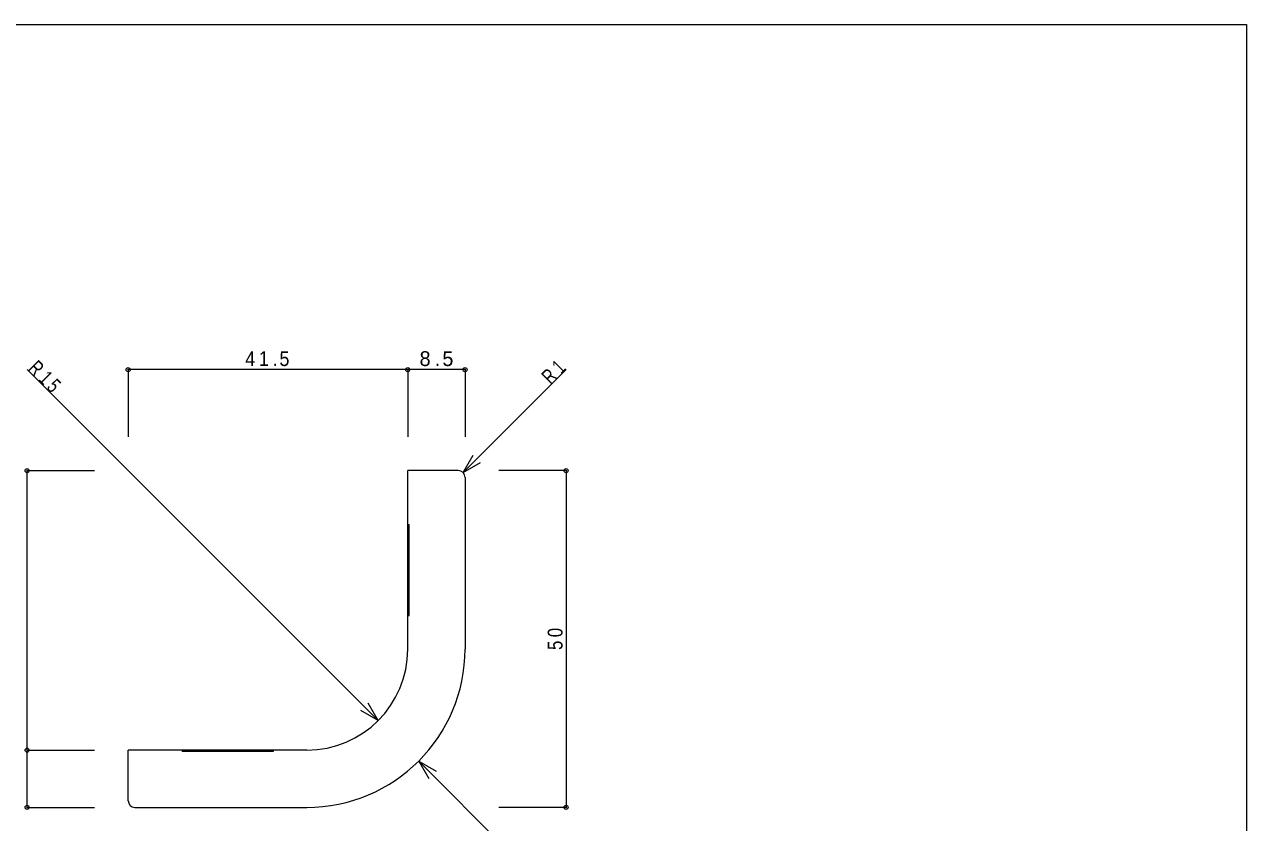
# Model space of a CAD drawing. Units: millimetres on the paper. Extents: x -141 to 141, y -98 to 98.
# Drawn here: x -40.4 to 141, y -21 to 97.5 of the extents above; entities that cross this region are included whole.
import ezdxf

# ---------------------------------------------------------------- set-up
doc = ezdxf.new("R2010")
doc.units = ezdxf.units.MM
doc.header["$PDMODE"] = 32
doc.header["$PDSIZE"] = 0.6
for name, color, linetype, lineweight in [('0-0_ＫＢ製品', 2, 'Continuous', 9), ('0-3_寸法', 4, 'Continuous', 9), ('0-4_引出線字', 4, 'Continuous', 9), ('0-8_他製品', 7, 'Continuous', 9), ('F-0_図面枠', 5, 'Continuous', 9)]:
    doc.layers.add(name, color=color, linetype=linetype, lineweight=lineweight)
doc.layers.add('0-5_文字', color=7, linetype='Continuous')
doc.styles.add('HGｺﾞｼｯｸM', font='')
doc.styles.get('HGｺﾞｼｯｸM').set_extended_font_data('HGｺﾞｼｯｸM')

msp = doc.modelspace()

# ---------------------------------------------------------------- linework, layer by layer
at = {"layer": '0-0_ＫＢ製品'}
for p, q in [((24, 31.25), (16.5, 31.25)), ((16.5, 4.75), (16.5, 31.25)), ((25, 30.25), (25, 4.75)), ((1.5, -10.25), (-25, -10.25)), ((-25, -17.75), (-25, -10.25)), ((-24, -18.75), (1.5, -18.75))]:
    msp.add_line(p, q, dxfattribs=at)
for centre, radius, start, end in [((24, 30.25), 1, 0, 90), ((1.5, 4.75), 15, 270, 0), ((1.5, 4.75), 23.5, 270, 0), ((-24, -17.75), 1, 180, 270)]:
    msp.add_arc(centre, radius, start, end, dxfattribs=at)
at = {"layer": '0-3_寸法'}
for p, q in [((16.5, 46.25), (-25, 46.25)), ((-25, 46.25), (-25, 36.25)), ((25, 46.25), (16.5, 46.25)), ((16.5, 46.25), (16.5, 36.25)), ((25, 46.25), (25, 36.25)), ((-40, -10.25), (-40, 31.25)), ((-40, 31.25), (-30, 31.25)), ((40, 31.25), (30, 31.25)), ((40, 31.25), (40, -18.75)), ((-40, -18.75), (-40, -10.25)), ((-40, -10.25), (-30, -10.25)), ((-40, -18.75), (-30, -18.75)), ((40, -18.75), (30, -18.75))]:
    msp.add_line(p, q, dxfattribs=at)
for p in [(-25, 46.25), (16.5, 46.25), (25, 46.25), (-40, 31.25), (40, 31.25), (-40, -10.25), (-40, -18.75), (40, -18.75)]:
    msp.add_point(p, dxfattribs=at)
at = {"layer": '0-4_引出線字'}
for p, q in [((12.107, -5.857), (-40, 46.25)), ((24.707, 30.957), (40, 46.25)), ((24.707, 30.957), (26.207, 33.555)), ((24.707, 30.957), (27.305, 32.457)), ((12.107, -5.857), (10.607, -3.259)), ((12.107, -5.857), (9.509, -4.357)), ((18.117, -11.867), (20.715, -13.367)), ((18.117, -11.867), (19.617, -14.465)), ((18.117, -11.867), (40, -33.75))]:
    msp.add_line(p, q, dxfattribs=at)
at = {"layer": '0-8_他製品'}
for p, q in [((16.5, 23.25), (16.7, 23.25)), ((16.7, 9.75), (16.7, 23.25)), ((16.5, 9.75), (16.7, 9.75)), ((-17, -10.25), (-17, -10.45))]:
    msp.add_line(p, q, dxfattribs=at)
msp.add_lwpolyline([(-3.5, -10.25), (-3.5, -10.45), (-17, -10.45)], dxfattribs=at)
at = {"layer": 'F-0_図面枠'}
for p, q in [((-141, 97.5), (141, 97.5)), ((141, 97.5), (141, -97.5))]:
    msp.add_line(p, q, dxfattribs=at)

# ---------------------------------------------------------------- texts
at = {"layer": '0-3_寸法', "color": 7, "char_height": 2.199, "attachment_point": 7, "style": 'HGｺﾞｼｯｸM'}
for s, insert in [('\\T1.38;\\W0.9;41.5', (-7.625, 46.75)), ('\\T1.38;8.5', (18.25, 46.75))]:
    msp.add_mtext(s, dxfattribs=dict(at, insert=insert))
at = {"layer": '0-3_寸法', "color": 7, "insert": (39.5, 4.625), "char_height": 2.199, "attachment_point": 7, "rotation": 90, "style": 'HGｺﾞｼｯｸM'}
msp.add_mtext('\\T1.36;\\W0.85;50', dxfattribs=at)
at = {"layer": '0-5_文字', "char_height": 2.199, "attachment_point": 7, "style": 'HGｺﾞｼｯｸM'}
for s, insert, rotation in [('\\T1.38;\\W0.75;R15', (-40, 46.25), 315), ('\\T1.36;\\W0.75;R1', (37.702, 43.952), 45)]:
    msp.add_mtext(s, dxfattribs=dict(at, insert=insert, rotation=rotation))

doc.saveas('drawing.dxf')
